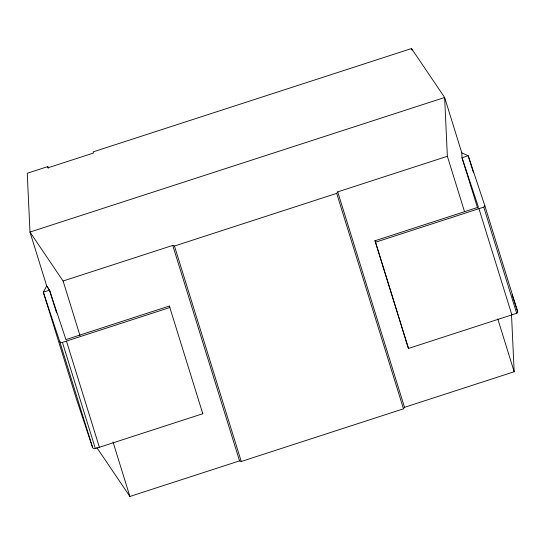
<?xml version="1.0" encoding="UTF-8"?>
<svg xmlns="http://www.w3.org/2000/svg" width="545" height="545" viewBox="0 0 545 545"><rect width="100%" height="100%" fill="white"/><g stroke="black" fill="none" stroke-linecap="round" stroke-linejoin="round"><path stroke-width="0.82" d="M477.59 208.02L462.01 157.75L461.819 152.9L444.631 97.48L29.982 232.068L63.091 281.009L172.745 245.42L174.461 246.027L336.687 193.366L337.709 191.874L447.363 156.286L444.631 97.48L411.523 48.539L93.106 151.892L93.488 153.036L48.117 167.758L47.735 166.613L27.25 173.262L29.982 232.068L46.679 285.934L49.513 290.165L65.952 339.596L169.372 306.031L169.863 307.509L62.43 342.383A2.296 1.839 -17.2 0 1 59.671 341.34L43.314 292.175L46.679 285.934L49.486 290.076L56.551 312.864M96.778 447.52L129.894 496.461L239.548 460.872L241.265 461.479L403.491 408.818L404.513 407.326L514.167 371.738L511.51 314.608M49.513 290.165L43.314 292.175L76.246 398.381L92.602 447.554A2.296 1.839 -17.2 0 0 95.361 448.59L202.794 413.723L169.372 306.031M375.035 240.754L478.456 207.182L462.01 157.75L468.203 155.741L484.771 205.54L517.702 311.754A1.458 1.172 -17.2 0 1 516.68 313.314L408.457 348.439L375.035 240.754L408.457 348.439M375.525 242.232L483.756 207.1A1.458 1.172 -17.2 0 0 484.771 205.54M461.819 152.9L468.203 155.741L473.482 172.765M512.089 294.879L517.702 311.754M202.304 412.238L202.794 413.723M483.756 207.1L516.68 313.314M478.946 208.667L511.878 314.874M447.363 156.286L464.504 211.569M497.776 318.886L514.167 371.738M411.523 48.539L412.027 50.16M337.709 191.874L404.513 407.326M336.687 193.366L403.491 408.818M174.461 246.027L241.265 461.479M172.745 245.42L239.548 460.872M47.735 166.613L48.239 168.242M63.091 281.009L79.979 335.482M113.006 441.988L129.894 496.461M66.449 341.075L99.381 447.288M62.43 342.383L95.361 448.59M59.671 341.34L92.602 447.554"/></g></svg>
